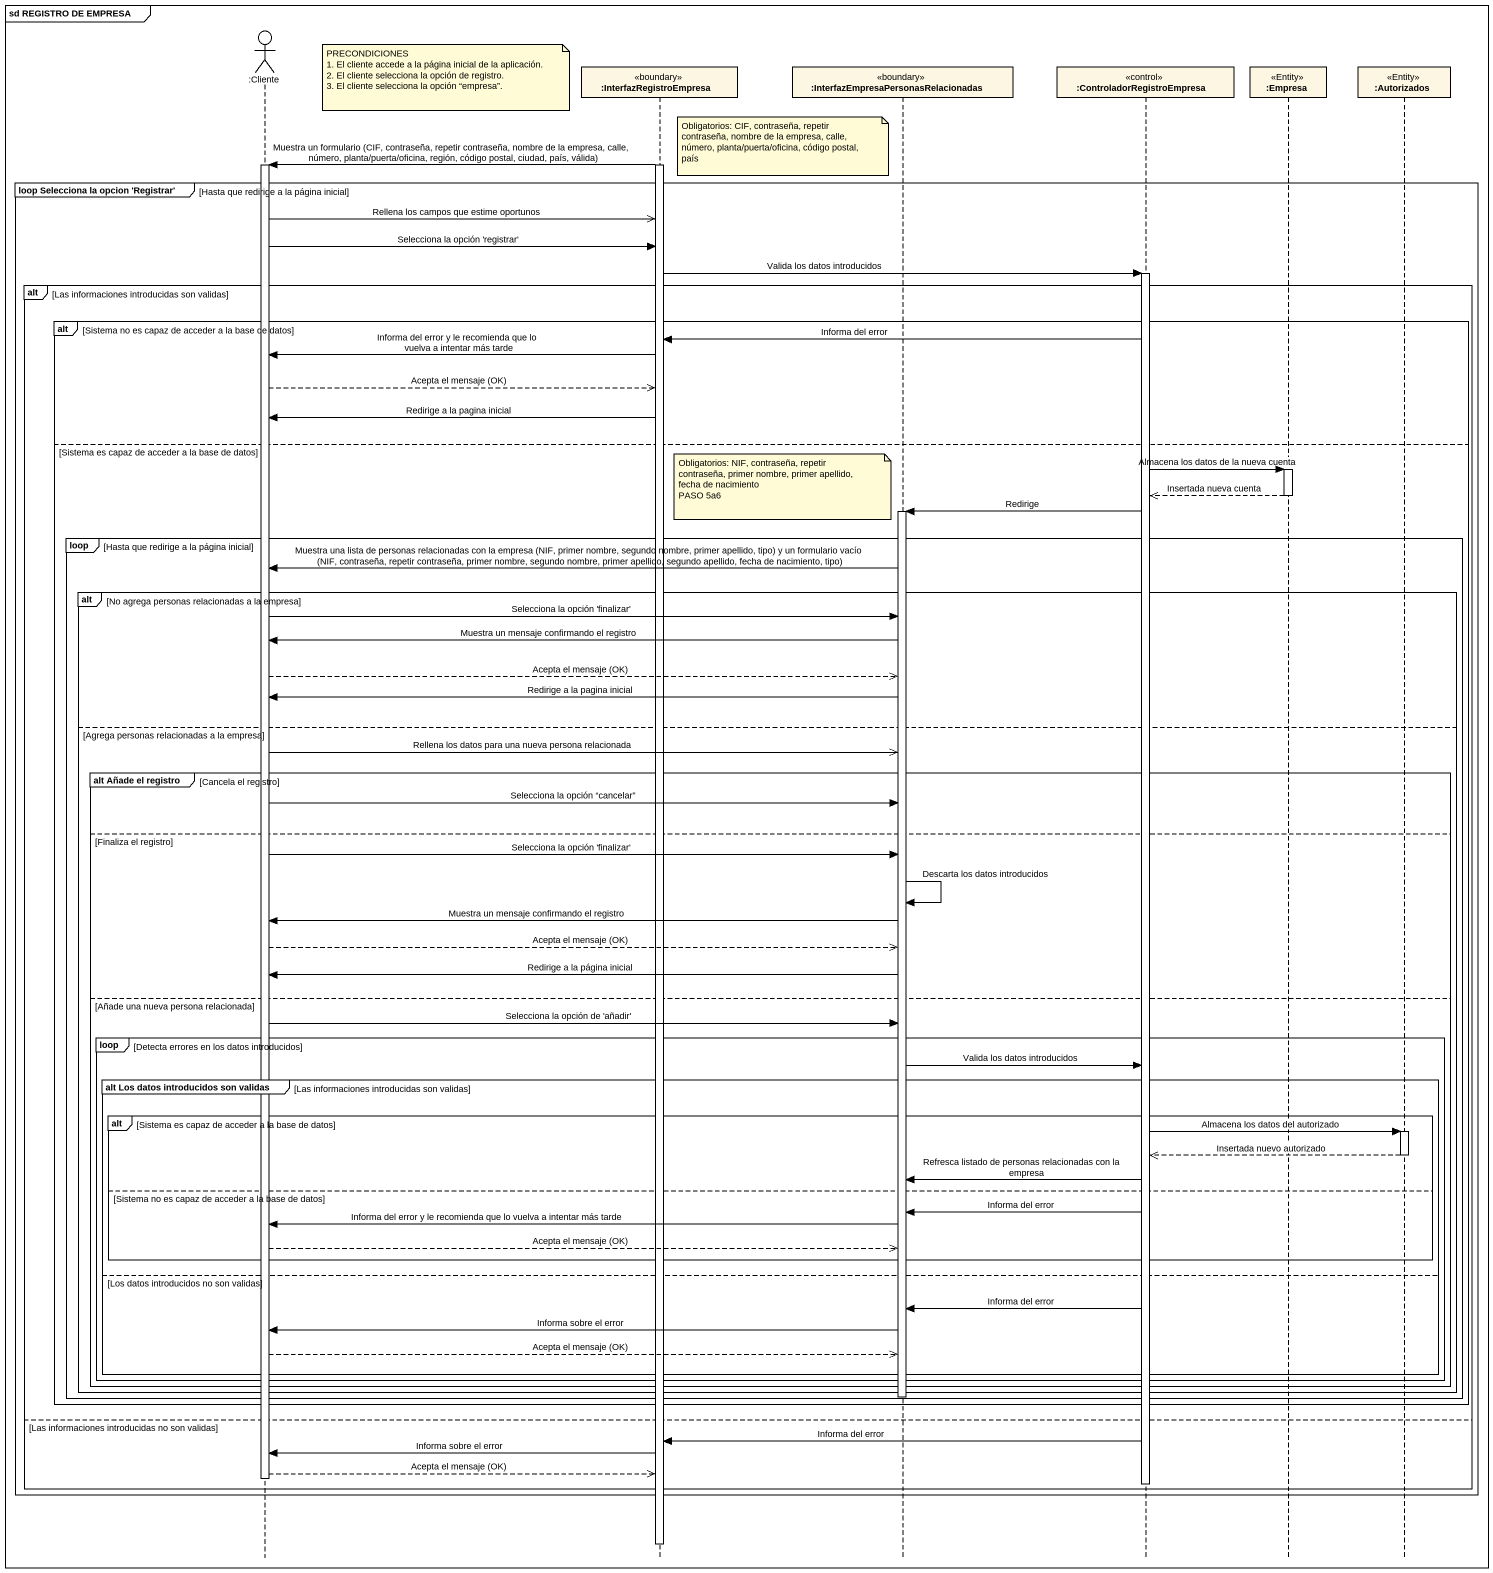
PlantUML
@startuml
mainframe sd REGISTRO DE EMPRESA
hide footbox
actor ":Cliente" as Cliente
participant ":InterfazRegistroEmpresa" as InterfazRegistroEmpresa <<boundary>>
participant ":InterfazEmpresaPersonasRelacionadas" as InterfazEmpresaPersonasRelac <<boundary>>
participant ":ControladorRegistroEmpresa" as ControladorRegistroEmpresa <<control>>
participant ":Empresa" as Empresa <<Entity>>
participant ":Autorizados" as Autorizados <<Entity>>

note right of Cliente
  PRECONDICIONES
  1. El cliente accede a la página inicial de la aplicación.
  2. El cliente selecciona la opción de registro.
  3. El cliente selecciona la opción “empresa”.
end note
note left of InterfazEmpresaPersonasRelac : Obligatorios: CIF, contraseña, repetir contraseña, nombre de la empresa, calle, número, planta/puerta/oficina, código postal, país
activate InterfazRegistroEmpresa
InterfazRegistroEmpresa -> Cliente : Muestra un formulario (CIF, contraseña, repetir contraseña, nombre de la empresa, calle, número, planta/puerta/oficina, región, código postal, ciudad, país, válida)
activate Cliente
group loop Selecciona la opcion 'Registrar' [Hasta que redirige a la página inicial]
  Cliente ->> InterfazRegistroEmpresa : Rellena los campos que estime oportunos
  Cliente -> InterfazRegistroEmpresa : Selecciona la opción 'registrar'
  InterfazRegistroEmpresa -> ControladorRegistroEmpresa : Valida los datos introducidos
  activate ControladorRegistroEmpresa
  alt Las informaciones introducidas son validas
    alt Sistema no es capaz de acceder a la base de datos
      ControladorRegistroEmpresa -> InterfazRegistroEmpresa : Informa del error
      InterfazRegistroEmpresa -> Cliente : Informa del error y le recomienda que lo vuelva a intentar más tarde
      Cliente -->> InterfazRegistroEmpresa : Acepta el mensaje (OK)
      InterfazRegistroEmpresa -> Cliente : Redirige a la pagina inicial
    else Sistema es capaz de acceder a la base de datos
      ControladorRegistroEmpresa -> Empresa : Almacena los datos de la nueva cuenta
      activate Empresa
      note left of InterfazEmpresaPersonasRelac
        Obligatorios: NIF, contraseña, repetir contraseña, primer nombre, primer apellido, fecha de nacimiento
        PASO 5a6
      end note
      Empresa -->> ControladorRegistroEmpresa : Insertada nueva cuenta
      deactivate Empresa
      ControladorRegistroEmpresa -> InterfazEmpresaPersonasRelac : Redirige
      activate InterfazEmpresaPersonasRelac
      loop Hasta que redirige a la página inicial
        InterfazEmpresaPersonasRelac -> Cliente : Muestra una lista de personas relacionadas con la empresa (NIF, primer nombre, segundo nombre, primer apellido, tipo) y un formulario vacío (NIF, contraseña, repetir contraseña, primer nombre, segundo nombre, primer apellido, segundo apellido, fecha de nacimiento, tipo)
        alt No agrega personas relacionadas a la empresa
          Cliente -> InterfazEmpresaPersonasRelac : Selecciona la opción 'finalizar'
          InterfazEmpresaPersonasRelac -> Cliente : Muestra un mensaje confirmando el registro
          Cliente -->> InterfazEmpresaPersonasRelac : Acepta el mensaje (OK)
          InterfazEmpresaPersonasRelac -> Cliente : Redirige a la pagina inicial
        else Agrega personas relacionadas a la empresa
          Cliente ->> InterfazEmpresaPersonasRelac : Rellena los datos para una nueva persona relacionada
          group alt Añade el registro [Cancela el registro]
            Cliente -> InterfazEmpresaPersonasRelac : Selecciona la opción “cancelar”
          else Finaliza el registro
            Cliente -> InterfazEmpresaPersonasRelac : Selecciona la opción 'finalizar'
            InterfazEmpresaPersonasRelac -> InterfazEmpresaPersonasRelac : Descarta los datos introducidos
            InterfazEmpresaPersonasRelac -> Cliente : Muestra un mensaje confirmando el registro
            Cliente -->> InterfazEmpresaPersonasRelac : Acepta el mensaje (OK)
            InterfazEmpresaPersonasRelac -> Cliente : Redirige a la página inicial
          else Añade una nueva persona relacionada
            Cliente -> InterfazEmpresaPersonasRelac : Selecciona la opción de 'añadir'
            loop Detecta errores en los datos introducidos
              InterfazEmpresaPersonasRelac -> ControladorRegistroEmpresa : Valida los datos introducidos
              group alt Los datos introducidos son validas [Las informaciones introducidas son validas]
                alt Sistema es capaz de acceder a la base de datos
                  ControladorRegistroEmpresa -> Autorizados : Almacena los datos del autorizado
                  activate Autorizados
                  Autorizados -->> ControladorRegistroEmpresa : Insertada nuevo autorizado
                  deactivate Autorizados
                  ControladorRegistroEmpresa -> InterfazEmpresaPersonasRelac : Refresca listado de personas relacionadas con la empresa
                else Sistema no es capaz de acceder a la base de datos
                  ControladorRegistroEmpresa -> InterfazEmpresaPersonasRelac : Informa del error
                  InterfazEmpresaPersonasRelac -> Cliente : Informa del error y le recomienda que lo vuelva a intentar más tarde
                  Cliente -->> InterfazEmpresaPersonasRelac : Acepta el mensaje (OK)
                end
              else Los datos introducidos no son validas
                ControladorRegistroEmpresa -> InterfazEmpresaPersonasRelac : Informa del error
                InterfazEmpresaPersonasRelac -> Cliente : Informa sobre el error
                Cliente -->> InterfazEmpresaPersonasRelac : Acepta el mensaje (OK)
              end
            end
          end
        end
        deactivate InterfazEmpresaPersonasRelac
      end
    end
  else Las informaciones introducidas no son validas
    ControladorRegistroEmpresa -> InterfazRegistroEmpresa : Informa del error
    InterfazRegistroEmpresa -> Cliente : Informa sobre el error
    Cliente -->> InterfazRegistroEmpresa : Acepta el mensaje (OK)
    deactivate Cliente
    deactivate ControladorRegistroEmpresa
  end
end
deactivate InterfazRegistroEmpresa
@enduml
